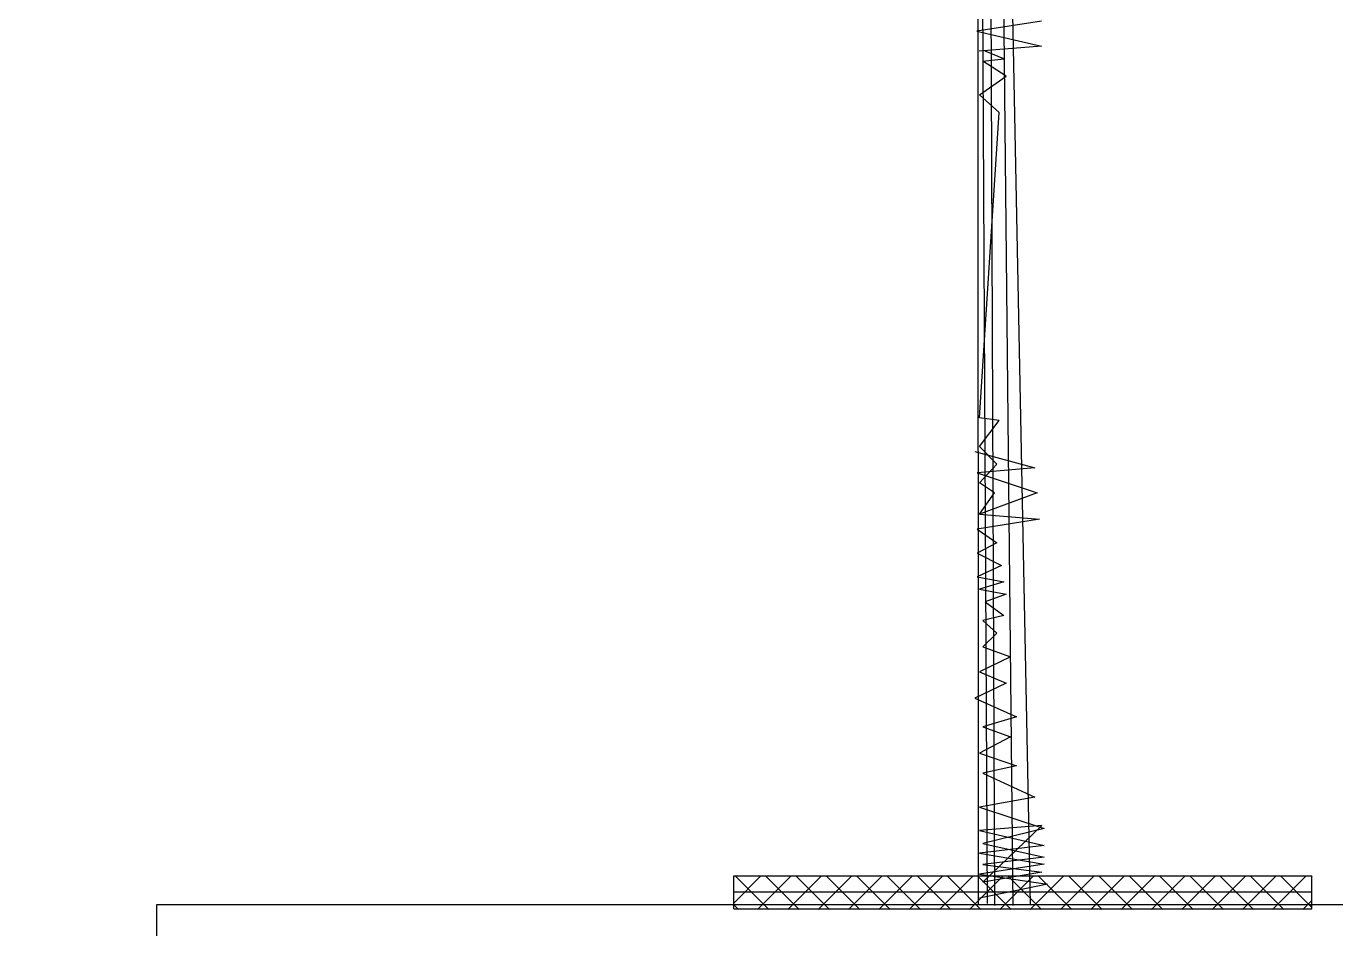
# Model space of a CAD drawing. Header units: metres. Extents: x 563124 to 573994, y 2062953 to 2068466.
# Drawn here: x 572628.5 to 572635.03, y 2065174.11 to 2065178.6 of the extents above; entities that cross this region are included whole.
import ezdxf

# ---------------------------------------------------------------- set-up
doc = ezdxf.new("R2010")
doc.units = ezdxf.units.M
doc.layers.add('1-CAY XANH', color=7, linetype='CONTINUOUS')
doc.layers.add('MATCATDUONG', color=8, linetype='CONTINUOUS')

# ---------------------------------------------------------------- blocks, each defined once
blk = doc.blocks.new('ca')
at = {"layer": '1-CAY XANH', "color": 17}
for p, q in [((0.641, 64.954), (-0.644, 0.027)), ((0.305, 0.047), (0.641, 64.954)), ((0.405, 63.355), (-0.261, 0)), ((0.405, 62.413), (0.148, 0)), ((0.531, 38.493), (0.505, 0.027)), ((-0.895, 19.571), (0.539, 19.35)), ((0.539, 19.35), (-0.895, 19.017)), ((-0.895, 19.017), (0.488, 18.906)), ((-0.057, 18.741), (0.353, 18.907)), ((-0.108, 18.353), (0.404, 18.686)), ((0.404, 18.686), (-0.057, 18.741)), ((0.481, 17.938), (-0.108, 18.353)), ((0.046, 17.55), (0.481, 17.938)), ((0.481, 10.793), (0.046, 17.55)), ((0.046, 10.738), (0.481, 10.793)), ((0.481, 10.156), (0.046, 10.738)), ((0.097, 9.769), (0.481, 10.156)), ((0.584, 10.046), (-0.748, 9.686)), ((0.532, 9.575), (-0.799, 9.132)), ((-0.748, 9.686), (0.532, 9.575)), ((0.481, 9.353), (0.097, 9.769)), ((0.148, 9.132), (0.481, 9.353)), ((-0.799, 9.132), (0.481, 8.661)), ((0.481, 8.661), (0.148, 9.132)), ((0.481, 8.661), (-0.851, 8.55)), ((-0.851, 8.55), (0.532, 8.328)), ((0.532, 8.328), (0.097, 8.024)), ((0.097, 8.024), (0.532, 7.802)), ((0.532, 7.802), (-0.005, 7.525)), ((0.532, 7.276), (-0.057, 7.165)), ((-0.005, 7.525), (0.532, 7.276)), ((0.481, 6.999), (-0.108, 6.888)), ((-0.057, 7.165), (0.481, 6.999)), ((-0.108, 6.888), (0.353, 6.722)), ((0.353, 6.722), (-0.057, 6.417)), ((-0.057, 6.417), (0.404, 6.307)), ((0.404, 6.307), (0.097, 6.03)), ((0.097, 6.03), (0.404, 5.725)), ((0.404, 5.725), (-0.21, 5.503)), ((-0.21, 5.503), (0.481, 5.171)), ((0.481, 5.171), (-0.108, 4.922)), ((-0.108, 4.922), (0.584, 4.589)), ((0.584, 4.589), (-0.338, 4.174)), ((-0.338, 4.174), (0.404, 3.952)), ((0.404, 3.952), (-0.21, 3.731)), ((-0.21, 3.731), (0.481, 3.371)), ((0.481, 3.371), (-0.338, 3.094)), ((0.404, 2.928), (-0.748, 2.401)), ((-0.338, 3.094), (0.404, 2.928)), ((-0.748, 2.401), (0.481, 2.18)), ((0.481, 2.18), (-0.953, 1.709)), ((-0.902, 1.773), (0.481, 1.662)), ((0.404, 0.518), (-0.902, 1.773)), ((-0.953, 1.709), (0.404, 1.376)), ((0.481, 1.662), (-0.953, 1.329)), ((0.404, 1.376), (-0.953, 1.072)), ((-0.953, 1.329), (0.481, 1.163)), ((0.481, 1.163), (-0.953, 0.914)), ((-0.953, 1.072), (0.404, 0.906)), ((-0.953, 0.914), (0.481, 0.692)), ((0.404, 0.906), (-0.902, 0.739)), ((0.481, 0.692), (-1.03, 0.471)), ((-0.902, 0.739), (0.404, 0.518)), ((-1.03, 0.471), (0.481, 0.166))]:
    blk.add_line(p, q, dxfattribs=at)

msp = doc.modelspace()

# ---------------------------------------------------------------- hatches: boundary and pattern name
at = {"layer": 'MATCATDUONG', "linetype": 'Continuous', "extrusion": (3.31378e-12, 1.1371e-08, 1)}
h = msp.add_hatch(dxfattribs=at)
h.set_pattern_fill('ANSI37', color=9, scale=0.85379, style=0)
h.set_pattern_definition([(44.999999999, (370757.89973, 1244108.4456), (-0.07546507131, 0.075465071313), []), (134.999999999, (370757.89973, 1244108.4456), (-0.075465071313, -0.07546507131), [])])
h.paths.add_polyline_path([(572634.9062, 2065174.3719), (572632.0262, 2065174.3719), (572632.0262, 2065174.2042), (572634.9062, 2065174.2042)])
h = msp.add_hatch(dxfattribs=at)
h.set_pattern_fill('ANSI31', scale=0.683032, angle=135, style=0)
h.set_pattern_definition([(359.999999999, (774432.88329, 1244108.44559), (-1.5e-12, -0.085378981867), [])])
h.paths.add_polyline_path([(572632.0262, 2065174.3719), (572632.0262, 2065174.1559), (572634.9062, 2065174.1559), (572634.9062, 2065174.3719)])

# ---------------------------------------------------------------- linework, layer by layer
at = {"layer": 'MATCATDUONG', "color": 7, "linetype": 'Continuous', "extrusion": (3.31378e-12, 1.1371e-08, 1)}
for p, q in [((572632.0262, 2065174.3719, 0), (572634.9062, 2065174.3719, 0)), ((572632.0262, 2065174.2081, 0), (572632.0262, 2065174.3719, 0)), ((572634.9062, 2065174.2081, 0), (572634.9062, 2065174.3719, 0))]:
    msp.add_line(p, q, dxfattribs=at)
at = {"layer": 'MATCATDUONG', "color": 40, "linetype": 'Continuous', "elevation": 0}
msp.add_lwpolyline([(572562.1511, 2065174.2305), (572571.1511, 2065174.2305), (572585.1511, 2065174.2305), (572585.1511, 2065173.6305), (572607.1511, 2065174.0211), (572629.1511, 2065173.6305), (572629.1511, 2065174.2305), (572643.1511, 2065174.2305), (572652.1511, 2065174.2305), (572652.1511, 2065172.2305), (572652.1511, 2065170.2305), (572652.1511, 2065169.2305), (572562.1511, 2065169.2305)], close=True, dxfattribs=at)

# ---------------------------------------------------------------- block references
at = {"layer": 'MATCATDUONG', "color": 3, "linetype": 'Continuous', "extrusion": (3.31378e-12, 1.1371e-08, 1), "xscale": -0.2249999999767169, "yscale": 0.2250000000931323, "zscale": 0.2250000000000003}
msp.add_blockref('ca', (572633.3578, 2065174.2245, 0.0235), dxfattribs=at)

doc.saveas('drawing.dxf')
